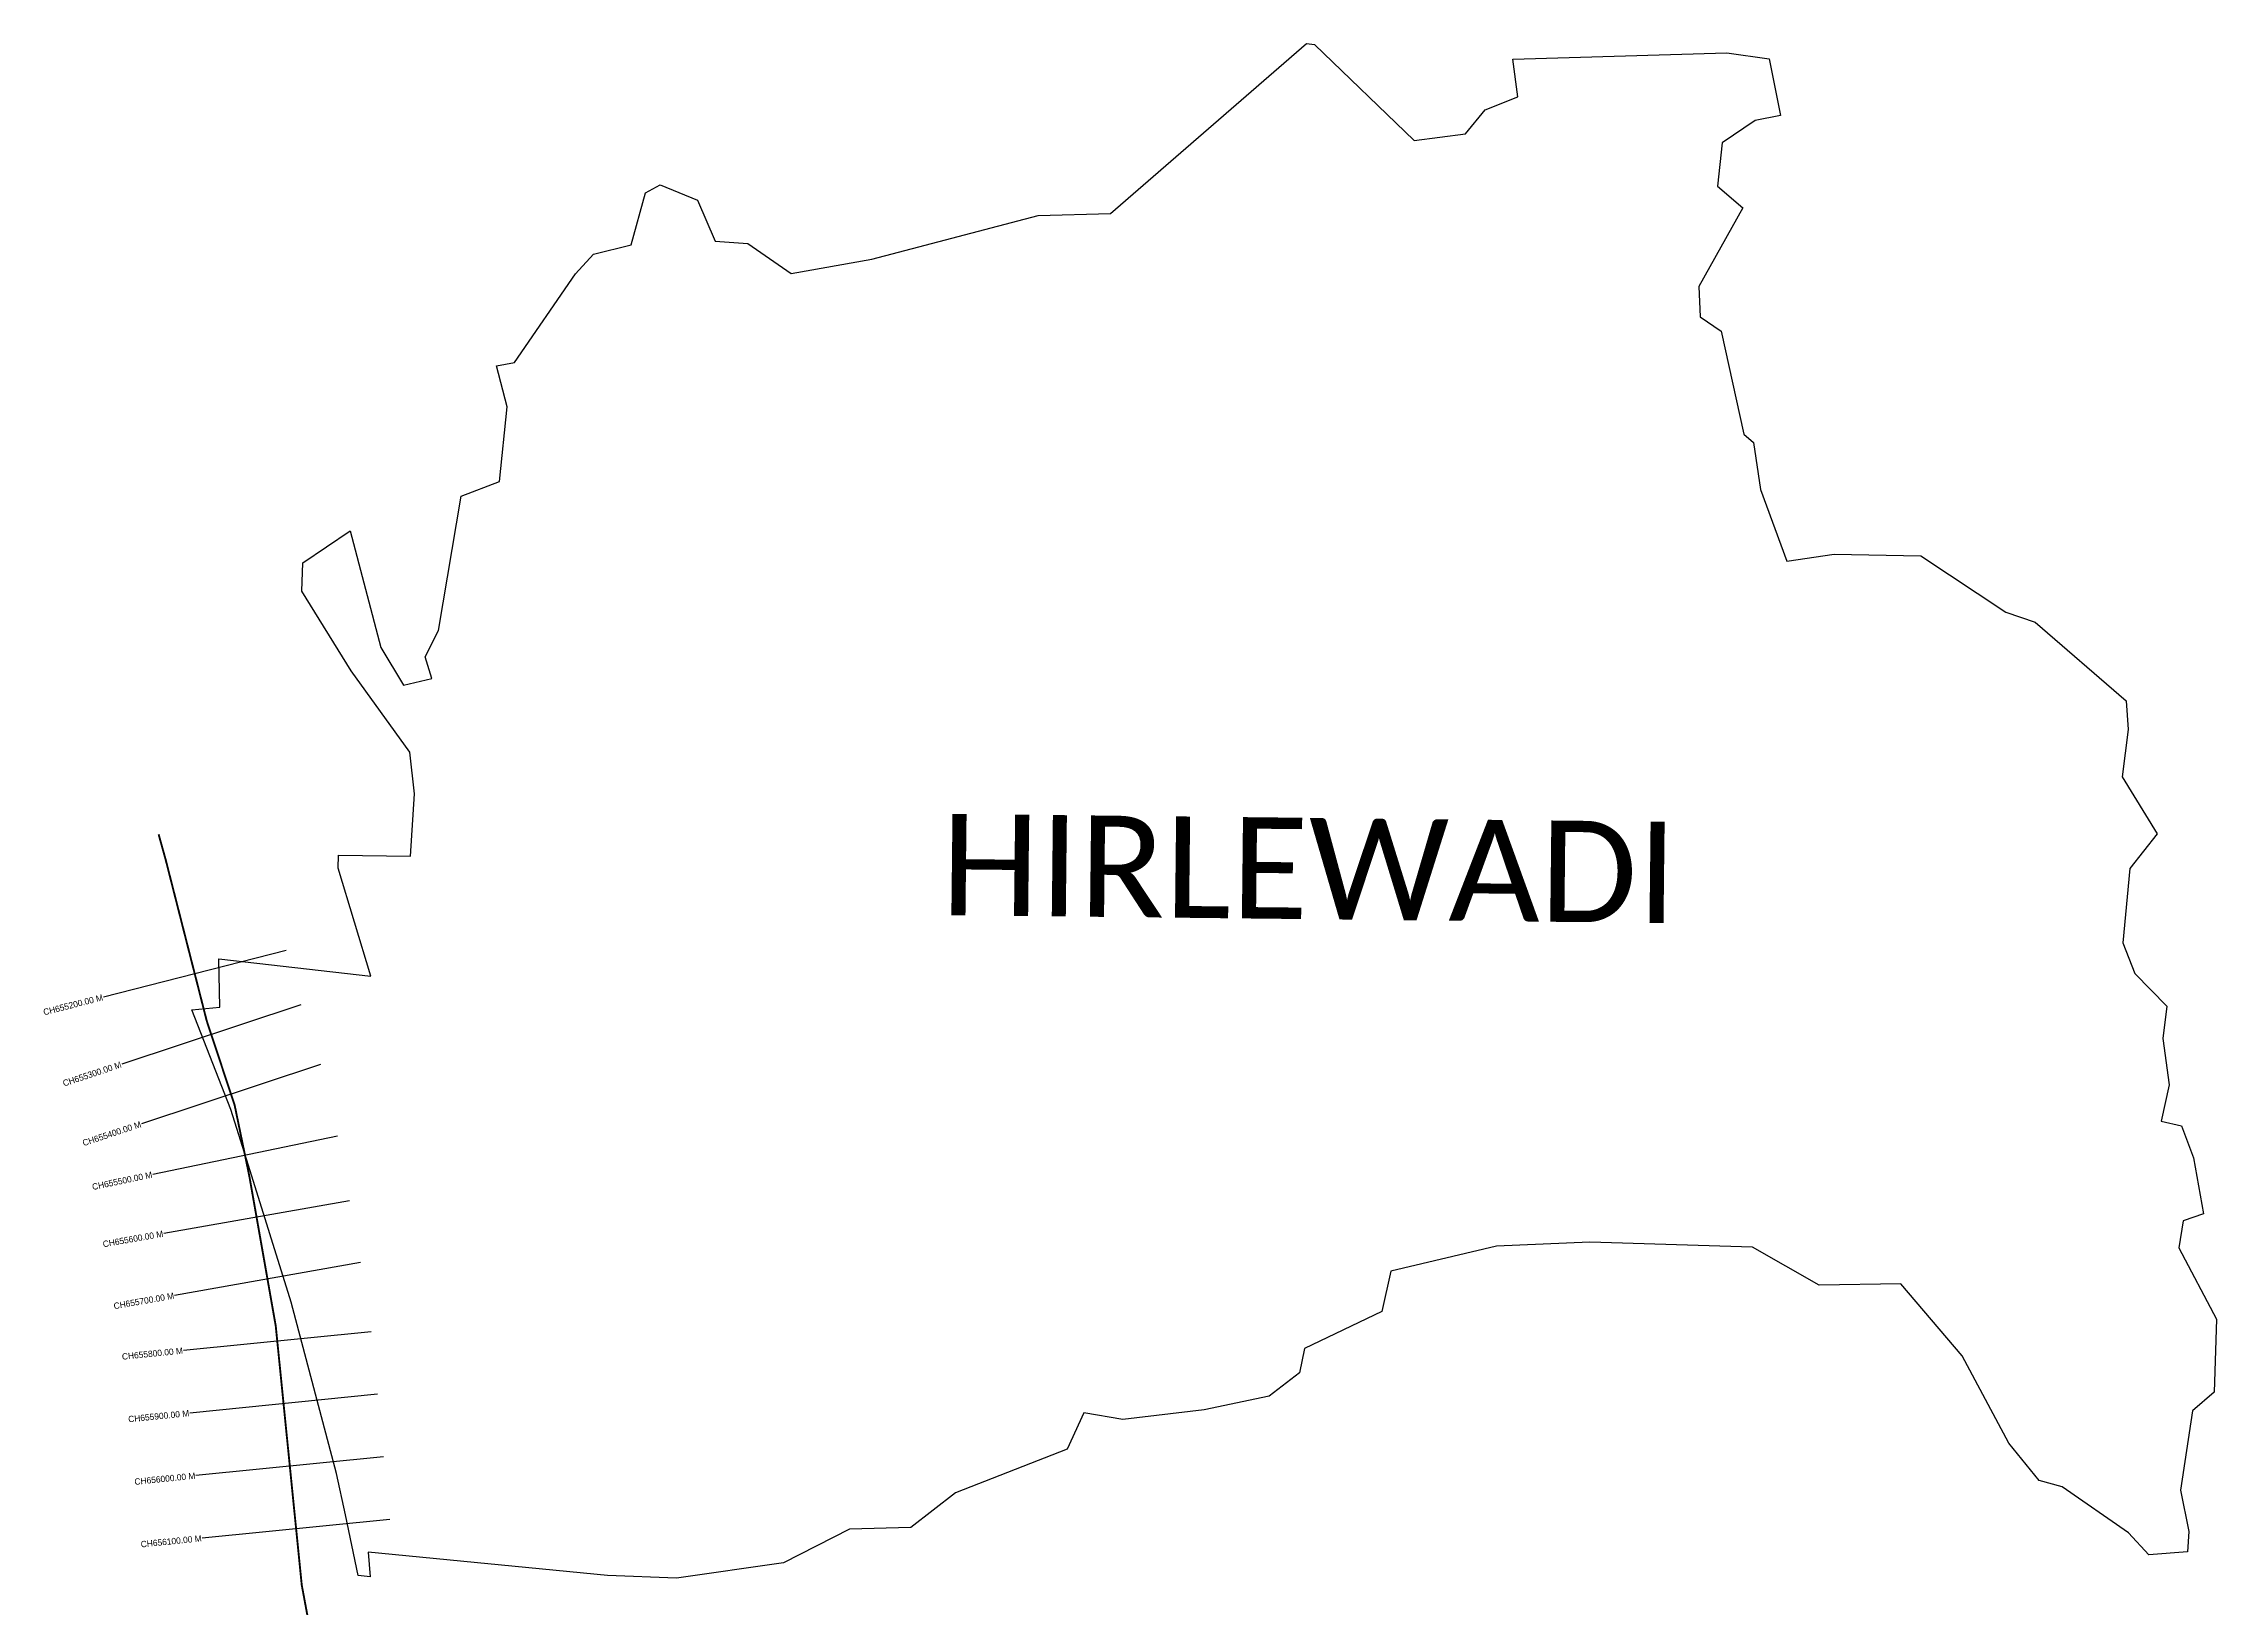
# Model space of a CAD drawing. Header units: metres. Extents: x 333020 to 336477, y 1782223 to 1791930.
# Drawn here: x 333020 to 336477, y 1789440 to 1791930 of the extents above; entities that cross this region are included whole.
import ezdxf
from ezdxf.enums import TextEntityAlignment as Align

# ---------------------------------------------------------------- set-up
doc = ezdxf.new("R2010")
doc.units = ezdxf.units.M
for name, color, linetype in [('CS', 134, 'Continuous'), ('CSMark', 6, 'Continuous'), ('NATURALLY PROTECTED', 3, 'Continuous'), ('VILLAGE NAME', 250, 'Continuous')]:
    doc.layers.add(name, color=color, linetype=linetype)

msp = doc.modelspace()

# ---------------------------------------------------------------- linework, layer by layer
at = {"color": 6}
msp.add_lwpolyline([(333298.9, 1790474), (333540.7, 1790446.1), (333488.9, 1790618), (333489.1, 1790639), (333603.8, 1790637.2), (333610, 1790736.2), (333602.8, 1790802.4), (333509.1, 1790932), (333430.7, 1791058.5), (333432.7, 1791103.9), (333507.6, 1791154.8), (333556.7, 1790968.9), (333592.6, 1790909), (333637.6, 1790920), (333627.1, 1790954.4), (333648.2, 1790995.9), (333684.2, 1791209.6), (333745.2, 1791233), (333757.6, 1791351.7), (333740.4, 1791416.8), (333769.3, 1791422.6), (333866, 1791563.2), (333895.1, 1791594.9), (333955, 1791609.3), (333977.5, 1791692.4), (334000.7, 1791705), (334060.5, 1791680.6), (334088.7, 1791615.6), (334140.3, 1791611.5), (334209.4, 1791564.1), (334337.6, 1791586.7), (334602.2, 1791655.9), (334717.2, 1791659.4), (335029.2, 1791929.8), (335041.9, 1791928.2), (335200.5, 1791775.6), (335282.3, 1791786), (335313.4, 1791824.3), (335365.6, 1791844.9), (335357.5, 1791904.8), (335697.8, 1791914.9), (335765.5, 1791905.1), (335783.2, 1791815.1), (335742.9, 1791807.5), (335690.2, 1791771.7), (335682.9, 1791703), (335723.2, 1791668.6), (335653.1, 1791543.5), (335655.6, 1791495.2), (335688.9, 1791472.2), (335725.1, 1791308.6), (335740.1, 1791295.3), (335751.3, 1791220.1), (335793.6, 1791106.1), (335868.9, 1791117.5), (336006.5, 1791114.9), (336141.9, 1791025.3), (336188.5, 1791009.4), (336333, 1790884.2), (336336.4, 1790838.4), (336326.8, 1790763.5), (336382.3, 1790672.5), (336338.9, 1790617.4), (336327.8, 1790499.4), (336347.2, 1790450.4), (336397.7, 1790398.8), (336391.6, 1790347.2), (336401.5, 1790273.3), (336388.8, 1790215.7), (336421.3, 1790208.3), (336440.2, 1790157.2), (336456.4, 1790068.4), (336423.6, 1790057.2), (336417.1, 1790014), (336477, 1789900.7), (336473, 1789784.4), (336438.5, 1789755), (336419.4, 1789628.9), (336432.8, 1789563.2), (336430.9, 1789530.7), (336369, 1789526.1), (336337, 1789560.9), (336231.4, 1789634.1), (336194.8, 1789644.3), (336146.5, 1789703.7), (336072.1, 1789842.2), (335974.5, 1789956.8), (335844.6, 1789954.7), (335738.5, 1790015.3), (335479.7, 1790023.4), (335331.6, 1790016.9), (335163.1, 1789976.9), (335149.1, 1789913), (335026, 1789853.9), (335018.1, 1789815.2), (334969.9, 1789778.3), (334866.5, 1789756.4), (334736.9, 1789740.9), (334674.8, 1789751.5), (334648.5, 1789694.2), (334470.7, 1789624.5), (334399.6, 1789569.1), (334302.3, 1789566.6), (334197.1, 1789512.9), (334027.1, 1789489), (333917.1, 1789493.2), (333536.2, 1789530.1), (333539.7, 1789490.9), (333520.5, 1789492.8), (333500.1, 1789589.7), (333486.1, 1789655), (333413.7, 1789928), (333345.8, 1790145.3), (333317.8, 1790234.4), (333256.1, 1790392.5), (333300.6, 1790397.1), (333298.9, 1790474)], dxfattribs=at)
at = {"layer": 'CS'}
for p, q in [((333405.8, 1790487.1), (333115.1, 1790413)), ((333429.1, 1790400.8), (333144.3, 1790306.4)), ((333460.5, 1790305.9), (333175.8, 1790211.5)), ((333487.4, 1790191.7), (333193.6, 1790130.9)), ((333506.6, 1790089.1), (333211.2, 1790037)), ((333524, 1789990.6), (333228.5, 1789938.5)), ((333541.1, 1789880.8), (333242.6, 1789850.9)), ((333551.1, 1789781.3), (333252.6, 1789751.4)), ((333561, 1789681.8), (333262.5, 1789651.9)), ((333571, 1789582.3), (333272.5, 1789552.4))]:
    msp.add_line(p, q, dxfattribs=at)
at = {"layer": 'NATURALLY PROTECTED', "const_width": 3, "flags": 128}
msp.add_lwpolyline([(333203, 1790671.9), (333214, 1790632.5), (333279.6, 1790375.1), (333324, 1790241), (333347.3, 1790128.4), (333374.5, 1789974.3), (333389.4, 1789889.7), (333412.3, 1789661.6), (333430.8, 1789477.5), (333466.2, 1789287), (333515.6, 1789104.1), (333560, 1788968.8), (333606, 1788845), (333682.3, 1788672.9), (333754.4, 1788510.4), (333780.1, 1788423.8), (333834.3, 1788131.1), (333887.6, 1787791.6), (333933, 1787502), (333987, 1787158.4), (334036.7, 1787014.7)], dxfattribs=at)

# ---------------------------------------------------------------- texts
at = {"layer": 'CSMark'}
for s, rotation, p in [('CH655200.00 M', 14.2904, (333114.1, 1790412.8)), ('CH655300.00 M', 18.351, (333143.4, 1790306.1)), ('CH655400.00 M', 18.351, (333174.8, 1790211.2)), ('CH655500.00 M', 11.6962, (333192.7, 1790130.7)), ('CH655600.00 M', 10.002, (333210.2, 1790036.8)), ('CH655700.00 M', 10.002, (333227.5, 1789938.3)), ('CH655800.00 M', 5.7249, (333241.6, 1789850.8)), ('CH655900.00 M', 5.7249, (333251.6, 1789751.3)), ('CH656000.00 M', 5.7249, (333261.5, 1789651.8)), ('CH656100.00 M', 5.7249, (333271.5, 1789552.3))]:
    msp.add_text(s, height=10, rotation=rotation, dxfattribs=at).set_placement(p, align=Align.MIDDLE_RIGHT)
at = {"layer": 'VILLAGE NAME', "insert": (334448.8, 1790704.5), "char_height": 161.109, "attachment_point": 1, "rotation": 359.3742}
msp.add_mtext_dynamic_manual_height_columns('{\\fCalibri|b0|i0|c0|p34;HIRLEWADI}', width=1589.786, gutter_width=805.5, heights=[0], dxfattribs=at)

doc.saveas('drawing.dxf')
